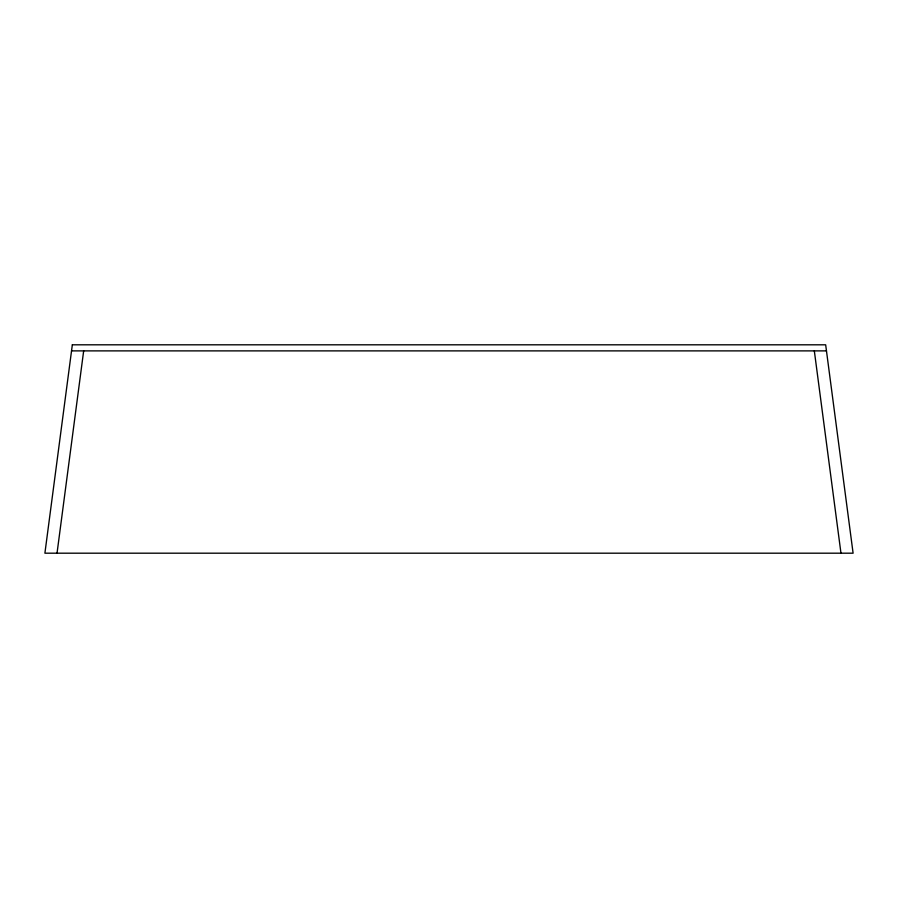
<?xml version="1.0" encoding="UTF-8"?>
<svg xmlns="http://www.w3.org/2000/svg" width="898" height="898" viewBox="0 0 898 898"><rect width="100%" height="100%" fill="white"/><g stroke="black" fill="none" stroke-linecap="round" stroke-linejoin="round"><path stroke-width="1.35" d="M57.034 553.19L83.671 350.882M71.537 350.882L826.463 350.882M814.329 350.882L840.966 553.19M72.334 344.81L44.9 553.19L853.1 553.19L825.666 344.81L72.334 344.81"/></g></svg>
